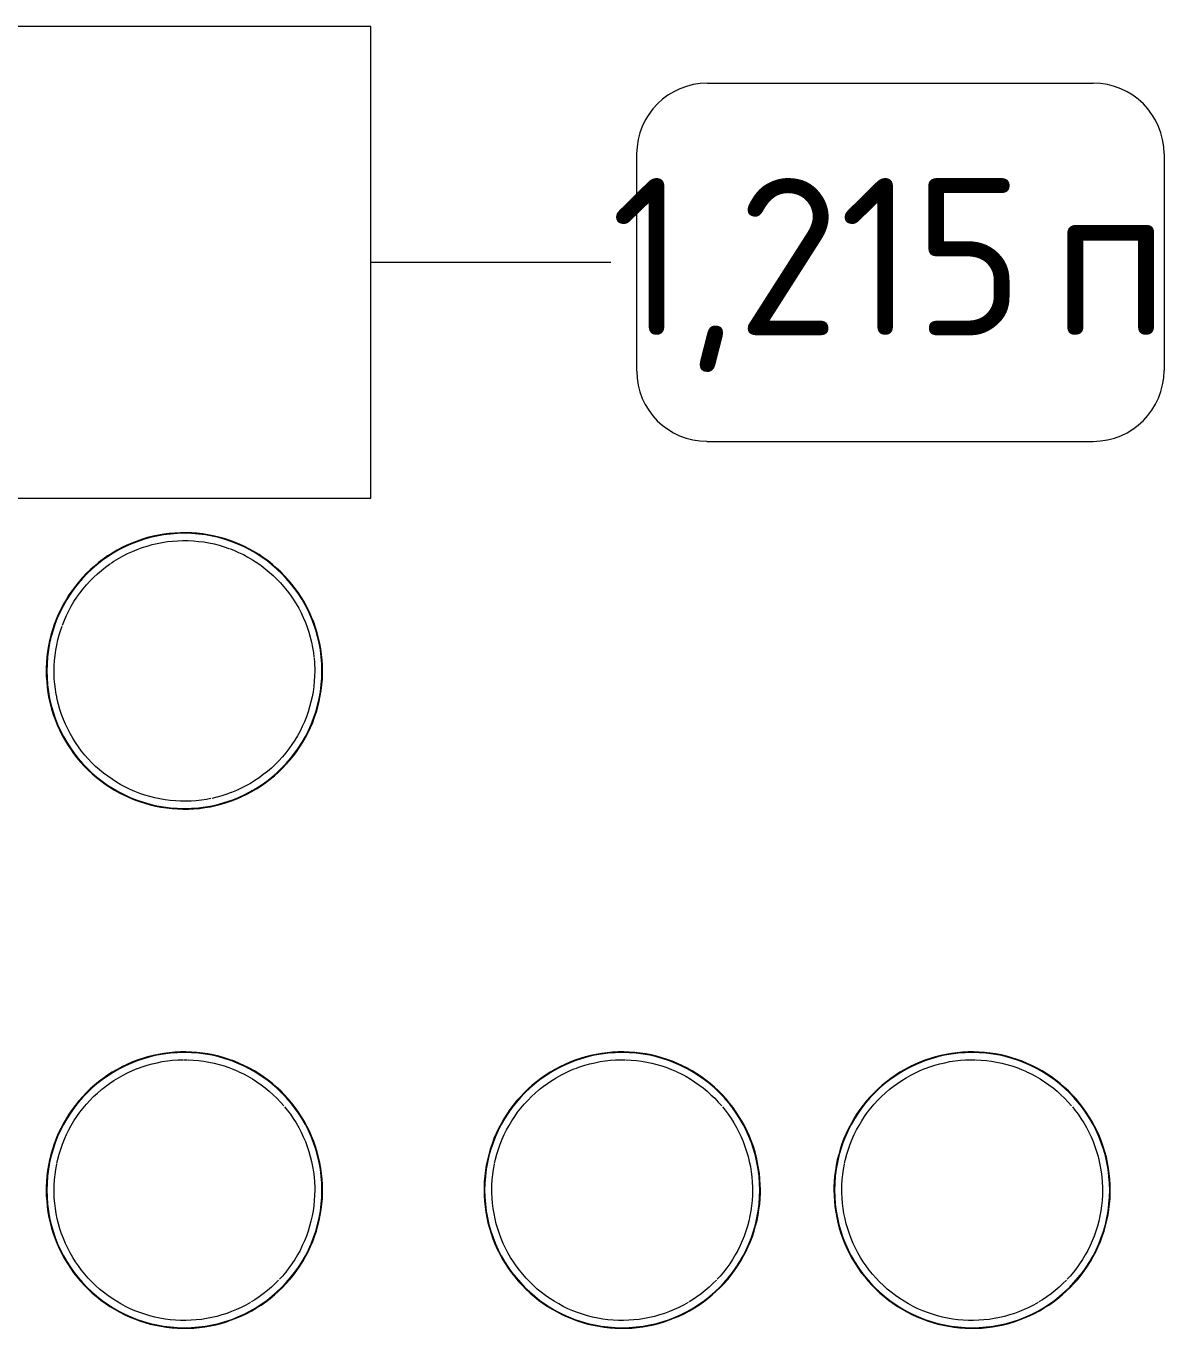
# Model space of a CAD drawing. Header units: millimetres. Extents: x 35840 to 252964, y -8553 to 29000.
# Drawn here: x 48722 to 50185, y 18602 to 20280 of the extents above; entities that cross this region are included whole.
import ezdxf

# ---------------------------------------------------------------- set-up
doc = ezdxf.new("R2010")
doc.units = ezdxf.units.MM
for name, color, linetype, lineweight in [('A-ANNO-DIMS', 7, 'Continuous', 9), ('A-ANNO-DIMS-100', 7, 'Continuous', 9), ('I-FURN-IDEN', 7, 'Continuous', 9)]:
    doc.layers.add(name, color=color, linetype=linetype, lineweight=lineweight)
doc.layers.add('I-FURN-1', color=9, linetype='Continuous', lineweight=9, true_color=0x808080)
doc.styles.add('GOST Common', font='GOST_Common.ttf', dxfattribs={"height": 200})
doc.styles.add('ISOCPEUR_1', font='isocpeur.ttf', dxfattribs={"width": 0.9, "height": 200})
doc.dimstyles.new('ISO-2_0_0_9К_Средний_округл2', dxfattribs={"dimscale": 304.8, "dimtxt": 199.196235, "dimasz": 0.492126, "dimexe": 0.393701, "dimexo": 0, "dimgap": 0, "dimtad": 1, "dimdec": 0, "dimrnd": 10, "dimzin": 0, "dimdsep": 46, "dimtxsty": 'ISOCPEUR_1', "dimblk1": 'OBLIQUE', "dimblk2": 'OBLIQUE', "dimsah": 1, "dimcen": 0.09, "dimdle": 0.393701, "dimazin": 0, "dimtfac": 1, "dimtdec": 4, "dimtix": 1, "dimtmove": 0, "dimatfit": 3, "dimfxl": 1, "dimtvp": 1, "dimtolj": 1, "dimtzin": 0, "dimarcsym": 2})

# ---------------------------------------------------------------- blocks, each defined once
blk = doc.blocks.new('Стол базовый прямоугольный - 1_215п-25420688-План расстановки мебели и оборудования 1 этажа в осях 12-23')
at = {"layer": 'I-FURN-1'}
for p, q in [((500, 300), (-500, 300)), ((-500, 300), (-500, -300)), ((500, -300), (500, 300)), ((-500, -300), (500, -300))]:
    blk.add_line(p, q, dxfattribs=at)
blk = doc.blocks.new('Stool _3_ - Aluminium Stool-25468964-План расстановки мебели и оборудования 1 этажа в осях 12-23')
at = {"layer": 'I-FURN-1'}
for p, q in [((-72.2, 149.2), (-66.2, 152)), ((-66.2, 152), (-60.1, 154.5)), ((-59.6, 154.7), (-53.9, 156.8)), ((-28.2, 163.4), (-21.6, 164.4)), ((-8.4, 165.6), (-1.8, 165.8)), ((-1.2, 165.8), (3.8, 165.7)), ((24.6, 164), (31.2, 162.8)), ((-78.1, 146.2), (-72.2, 149.2)), ((69.3, 150.6), (75, 147.9)), ((-105.6, 127.8), (-100.4, 131.9)), ((-133, 99), (-128.9, 104.3)), ((-136.8, 93.6), (-133, 99)), ((-152.7, 64.6), (-150, 70.6)), ((-150, 70.6), (-147.1, 76.6)), ((-162.3, 33.7), (-161, 39.4)), ((-165.8, 0), (-165.7, 6.6)), ((-165.8, -3.6), (-165.8, 0)), ((-165.7, 6.6), (-165.3, 13.2)), ((-165.5, -10.2), (-165.8, -3.6)), ((-164.9, -16.8), (-165.5, -10.2)), ((-164.1, -23.4), (-164.9, -16.8)), ((-163.1, -29.9), (-164.1, -23.4)), ((-161.7, -36.4), (-163.1, -29.9)), ((-160.2, -42.9), (-161.7, -36.4)), ((-158.3, -49.2), (-160.2, -42.9)), ((-156.2, -55.5), (-158.3, -49.2)), ((-153.9, -61.7), (-156.2, -55.5)), ((-130.8, -101.9), (-134.8, -96.5)), ((133, -99), (128.9, -104.3)), ((136.8, -93.6), (133, -99)), ((-126.6, -107), (-130.8, -101.9)), ((-112.9, -121.4), (-117.7, -116.8)), ((119.9, -114.5), (115.5, -118.9)), ((124.6, -109.3), (121, -113.4)), ((128.9, -104.3), (124.6, -109.3)), ((-62.9, -153.4), (-69, -150.8)), ((-56.7, -155.8), (-62.9, -153.4)), ((-50.5, -157.9), (-56.7, -155.8)), ((-44.1, -159.8), (-50.5, -157.9)), ((-37.7, -161.5), (-44.1, -159.8)), ((-31.2, -162.8), (-37.7, -161.5)), ((-24.6, -164), (-31.2, -162.8)), ((-18.1, -164.8), (-24.6, -164)), ((-11.5, -165.4), (-18.1, -164.8)), ((28.2, -163.4), (21.6, -164.4)), ((34.7, -162.1), (28.2, -163.4))]:
    blk.add_line(p, q, dxfattribs=at)
at = {"layer": 'I-FURN-1', "flags": 128}
for points in [[(175.8, 0), (175.7, 7), (175.2, 14), (174.5, 21), (173.6, 28), (172.3, 34.9), (170.8, 41.8), (169, 48.6), (166.9, 55.3), (164.5, 61.9), (161.9, 68.5), (159.1, 74.9), (155.9, 81.2), (152.6, 87.4), (148.9, 93.4), (145.1, 99.3), (141, 105), (136.7, 110.5), (132.2, 115.9), (127.4, 121.1), (122.5, 126.1), (117.3, 130.9), (112, 135.5), (106.5, 139.9), (100.8, 144), (95, 147.9), (89, 151.6), (82.9, 155), (76.6, 158.2), (70.2, 161.2), (63.7, 163.9), (57.1, 166.3), (50.4, 168.4), (43.6, 170.3), (36.8, 171.9), (29.9, 173.2), (22.9, 174.3), (15.9, 175.1), (8.9, 175.6), (1.9, 175.8), (-5.1, 175.7), (-12.2, 175.4), (-19.2, 174.8), (-26.1, 173.8), (-33.1, 172.7), (-39.9, 171.2), (-46.8, 169.5), (-53.5, 167.5), (-60.1, 165.2), (-66.7, 162.6), (-73.2, 159.9), (-79.5, 156.8), (-85.7, 153.5), (-91.8, 149.9), (-97.7, 146.2), (-103.5, 142.1), (-109.1, 137.9), (-114.5, 133.4), (-119.7, 128.7), (-124.8, 123.8), (-129.6, 118.7), (-134.3, 113.5), (-138.7, 108), (-142.9, 102.4), (-146.9, 96.6), (-150.6, 90.6), (-154.1, 84.5), (-157.4, 78.3), (-160.4, 71.9), (-163.2, 65.5), (-165.6, 58.9), (-167.9, 52.2), (-169.8, 45.5), (-171.5, 38.6), (-172.9, 31.7), (-174, 24.8), (-174.9, 17.8), (-175.5, 10.8), (-175.8, 3.8), (-175.8, 0)], [(-53.9, 156.8), (-47.5, 158.8), (-41.1, 160.6), (-34.7, 162.1), (-28.2, 163.4)], [(-21.6, 164.4), (-15, 165.1), (-8.4, 165.6)], [(4.8, 165.7), (11.5, 165.4), (18.1, 164.8), (24.6, 164)], [(31.2, 162.8), (37.7, 161.5), (44.1, 159.8), (50.5, 157.9), (56.7, 155.8), (62.9, 153.4), (69, 150.8)], [(-100.4, 131.9), (-95.1, 135.8), (-89.6, 139.5), (-83.9, 143), (-78.1, 146.2)], [(75, 147.9), (80.8, 144.8), (86.5, 141.4), (92.1, 137.8), (97.6, 134), (102.9, 130), (108, 125.8), (112.9, 121.4)], [(-120.2, 114.2), (-115.5, 118.9), (-110.7, 123.5), (-105.9, 127.5)], [(112.9, 121.4), (117.7, 116.8), (122.3, 112), (126.6, 107)], [(-128.9, 104.3), (-124.6, 109.3), (-120.2, 114.2)], [(127.5, 106), (130.8, 101.9), (134.8, 96.5)], [(-147.1, 76.6), (-143.9, 82.4), (-140.5, 88.1), (-136.8, 93.6)], [(134.8, 96.5), (138.5, 91.1), (142.1, 85.5), (145.4, 79.7), (148.4, 73.8), (151.3, 67.8), (153.9, 61.7), (156.2, 55.5)], [(-161, 39.4), (-159.3, 45.8), (-157.4, 52.2), (-155.2, 58.4), (-152.7, 64.6)], [(156.2, 55.5), (158.3, 49.2), (160.2, 42.9), (161.7, 36.4), (163.1, 29.9), (164.1, 23.4), (164.9, 16.8), (165.5, 10.2)], [(-165.3, 13.2), (-164.6, 19.8), (-163.7, 26.4), (-162.5, 32.9)], [(-175.8, 0), (-175.7, -7), (-175.2, -14), (-174.5, -21), (-173.6, -28), (-172.3, -34.9), (-170.8, -41.8), (-169, -48.6), (-166.9, -55.3), (-164.5, -61.9), (-161.9, -68.5), (-159.1, -74.9), (-155.9, -81.2), (-152.6, -87.4), (-148.9, -93.4), (-145.1, -99.3), (-141, -105), (-136.7, -110.5), (-132.2, -115.9), (-127.4, -121.1), (-122.5, -126.1), (-117.3, -130.9), (-112, -135.5), (-106.5, -139.9), (-100.8, -144), (-95, -147.9), (-89, -151.6), (-82.9, -155), (-76.6, -158.2), (-70.2, -161.2), (-63.7, -163.9), (-57.1, -166.3), (-50.4, -168.4), (-43.6, -170.3), (-36.8, -171.9), (-29.9, -173.2), (-22.9, -174.3), (-15.9, -175.1), (-8.9, -175.6), (-1.9, -175.8), (5.1, -175.7), (12.2, -175.4), (19.2, -174.8), (26.1, -173.8), (33.1, -172.7), (39.9, -171.2), (46.8, -169.5), (53.5, -167.5), (60.1, -165.2), (66.7, -162.6), (73.2, -159.9), (79.5, -156.8), (85.7, -153.5), (91.8, -149.9), (97.7, -146.2), (103.5, -142.1), (109.1, -137.9), (114.5, -133.4), (119.7, -128.7), (124.8, -123.8), (129.6, -118.7), (134.3, -113.5), (138.7, -108), (142.9, -102.4), (146.9, -96.6), (150.6, -90.6), (154.1, -84.5), (157.4, -78.3), (160.4, -71.9), (163.2, -65.5), (165.6, -58.9), (167.9, -52.2), (169.8, -45.5), (171.5, -38.6), (172.9, -31.7), (174, -24.8), (174.9, -17.8), (175.5, -10.8), (175.8, -3.8), (175.8, 0)], [(165.8, 0), (165.7, -6.6), (165.3, -13.2), (164.6, -19.8), (163.7, -26.4), (162.5, -32.9), (161, -39.4), (159.3, -45.8), (157.4, -52.2), (155.2, -58.4), (152.7, -64.6), (150, -70.6), (147.1, -76.6), (143.9, -82.4), (140.5, -88.1), (136.8, -93.6)], [(165.5, 10.2), (165.8, 3.6), (165.8, 0)], [(-148.4, -73.8), (-151.3, -67.8), (-153.9, -61.7)], [(-142.1, -85.5), (-145.4, -79.7), (-148.4, -73.8)], [(-134.8, -96.5), (-138.5, -91.1), (-142.1, -85.5)], [(-117.7, -116.8), (-122.3, -112), (-126.6, -107)], [(-102.9, -130), (-108, -125.8), (-112.9, -121.4)], [(-92.1, -137.8), (-97.6, -134), (-102.9, -130)], [(105.6, -127.8), (100.4, -131.9), (95.1, -135.8), (89.6, -139.5), (85, -142.3)], [(115.5, -118.9), (110.7, -123.5), (105.6, -127.8)], [(-80.8, -144.8), (-86.5, -141.4), (-92.1, -137.8)], [(-69, -150.8), (-75, -147.9), (-80.8, -144.8)], [(72.2, -149.2), (66.2, -152), (60.1, -154.5)], [(83.9, -143), (78.1, -146.2), (72.2, -149.2)], [(1.8, -165.8), (-4.8, -165.7), (-11.5, -165.4)], [(21.6, -164.4), (15, -165.1), (8.4, -165.6), (1.8, -165.8)], [(60.1, -154.5), (53.9, -156.8), (47.5, -158.8), (41.1, -160.6), (34.7, -162.1)]]:
    blk.add_lwpolyline(points, dxfattribs=at)
at = {"layer": 'I-FURN-1'}
for start, end in [(360, 180), (0, 180), (180, 0), (180, 360)]:
    blk.add_arc((0, 0), 175, start, end, dxfattribs=at)
blk = doc.blocks.new('Stool _3_ - Aluminium Stool-V121-План расстановки мебели и оборудования 1 этажа в осях 12-23')
at = {"layer": 'I-FURN-1'}
for p, q in [((-1.2, 165.8), (3.8, 165.7)), ((122.3, 112), (126.6, 107)), ((127.5, 106), (130.8, 101.9))]:
    blk.add_line(p, q, dxfattribs=at)
at = {"layer": 'I-FURN-1', "flags": 128}
for points in [[(175.8, 0), (175.7, 7), (175.2, 14), (174.5, 21), (173.6, 28), (172.3, 34.9), (170.8, 41.8), (169, 48.6), (166.9, 55.3), (164.5, 61.9), (161.9, 68.5), (159.1, 74.9), (155.9, 81.2), (152.6, 87.4), (148.9, 93.4), (145.1, 99.3), (141, 105), (136.7, 110.5), (132.2, 115.9), (127.4, 121.1), (122.5, 126.1), (117.3, 130.9), (112, 135.5), (106.5, 139.9), (100.8, 144), (95, 147.9), (89, 151.6), (82.9, 155), (76.6, 158.2), (70.2, 161.2), (63.7, 163.9), (57.1, 166.3), (50.4, 168.4), (43.6, 170.3), (36.8, 171.9), (29.9, 173.2), (22.9, 174.3), (15.9, 175.1), (8.9, 175.6), (1.9, 175.8), (-5.1, 175.7), (-12.2, 175.4), (-19.2, 174.8), (-26.1, 173.8), (-33.1, 172.7), (-39.9, 171.2), (-46.8, 169.5), (-53.5, 167.5), (-60.1, 165.2), (-66.7, 162.6), (-73.2, 159.9), (-79.5, 156.8), (-85.7, 153.5), (-91.8, 149.9), (-97.7, 146.2), (-103.5, 142.1), (-109.1, 137.9), (-114.5, 133.4), (-119.7, 128.7), (-124.8, 123.8), (-129.6, 118.7), (-134.3, 113.5), (-138.7, 108), (-142.9, 102.4), (-146.9, 96.6), (-150.6, 90.6), (-154.1, 84.5), (-157.4, 78.3), (-160.4, 71.9), (-163.2, 65.5), (-165.6, 58.9), (-167.9, 52.2), (-169.8, 45.5), (-171.5, 38.6), (-172.9, 31.7), (-174, 24.8), (-174.9, 17.8), (-175.5, 10.8), (-175.8, 3.8), (-175.8, 0)], [(-78.1, 146.2), (-72.2, 149.2), (-66.2, 152), (-60.1, 154.5)], [(-59.6, 154.7), (-53.9, 156.8), (-47.5, 158.8)], [(-47.5, 158.8), (-41.1, 160.6), (-34.7, 162.1), (-28.2, 163.4), (-21.6, 164.4), (-15, 165.1), (-8.4, 165.6), (-1.8, 165.8)], [(4.8, 165.7), (11.5, 165.4), (18.1, 164.8), (24.6, 164), (31.2, 162.8), (37.7, 161.5), (44.1, 159.8), (50.5, 157.9), (56.7, 155.8)], [(56.7, 155.8), (62.9, 153.4), (69, 150.8)], [(-105.6, 127.8), (-100.4, 131.9), (-95.1, 135.8), (-89.6, 139.5), (-83.9, 143), (-78.1, 146.2)], [(69.3, 150.6), (75, 147.9), (80.8, 144.8), (86.5, 141.4)], [(86.5, 141.4), (92.1, 137.8), (97.6, 134), (102.9, 130)], [(-128.9, 104.3), (-124.6, 109.3), (-120.2, 114.2), (-115.5, 118.9), (-110.7, 123.5), (-105.9, 127.5)], [(102.9, 130), (108, 125.8), (112.9, 121.4)], [(112.9, 121.4), (117.7, 116.8), (122.3, 112)], [(-159.3, 45.8), (-157.4, 52.2), (-155.2, 58.4), (-152.7, 64.6), (-150, 70.6), (-147.1, 76.6), (-143.9, 82.4), (-140.5, 88.1), (-136.8, 93.6), (-133, 99), (-128.9, 104.3)], [(130.8, 101.9), (134.8, 96.5), (138.5, 91.1), (142.1, 85.5)], [(142.1, 85.5), (145.4, 79.7), (148.4, 73.8), (151.3, 67.8), (153.9, 61.7), (156.2, 55.5), (158.3, 49.2), (160.2, 42.9), (161.7, 36.4), (163.1, 29.9), (164.1, 23.4), (164.9, 16.8), (165.5, 10.2), (165.8, 3.6), (165.8, 0)], [(-162.3, 33.7), (-161, 39.4), (-159.3, 45.8)], [(-165.3, 13.2), (-164.6, 19.8), (-163.7, 26.4), (-162.5, 32.9)], [(-175.8, 0), (-175.7, -7), (-175.2, -14), (-174.5, -21), (-173.6, -28), (-172.3, -34.9), (-170.8, -41.8), (-169, -48.6), (-166.9, -55.3), (-164.5, -61.9), (-161.9, -68.5), (-159.1, -74.9), (-155.9, -81.2), (-152.6, -87.4), (-148.9, -93.4), (-145.1, -99.3), (-141, -105), (-136.7, -110.5), (-132.2, -115.9), (-127.4, -121.1), (-122.5, -126.1), (-117.3, -130.9), (-112, -135.5), (-106.5, -139.9), (-100.8, -144), (-95, -147.9), (-89, -151.6), (-82.9, -155), (-76.6, -158.2), (-70.2, -161.2), (-63.7, -163.9), (-57.1, -166.3), (-50.4, -168.4), (-43.6, -170.3), (-36.8, -171.9), (-29.9, -173.2), (-22.9, -174.3), (-15.9, -175.1), (-8.9, -175.6), (-1.9, -175.8), (5.1, -175.7), (12.2, -175.4), (19.2, -174.8), (26.1, -173.8), (33.1, -172.7), (39.9, -171.2), (46.8, -169.5), (53.5, -167.5), (60.1, -165.2), (66.7, -162.6), (73.2, -159.9), (79.5, -156.8), (85.7, -153.5), (91.8, -149.9), (97.7, -146.2), (103.5, -142.1), (109.1, -137.9), (114.5, -133.4), (119.7, -128.7), (124.8, -123.8), (129.6, -118.7), (134.3, -113.5), (138.7, -108), (142.9, -102.4), (146.9, -96.6), (150.6, -90.6), (154.1, -84.5), (157.4, -78.3), (160.4, -71.9), (163.2, -65.5), (165.6, -58.9), (167.9, -52.2), (169.8, -45.5), (171.5, -38.6), (172.9, -31.7), (174, -24.8), (174.9, -17.8), (175.5, -10.8), (175.8, -3.8), (175.8, 0)], [(-165.8, 0), (-165.7, 6.6), (-165.3, 13.2)], [(-163.1, -29.9), (-164.1, -23.4), (-164.9, -16.8), (-165.5, -10.2), (-165.8, -3.6), (-165.8, 0)], [(165.8, 0), (165.7, -6.6), (165.3, -13.2), (164.6, -19.8)], [(-155.7, -57), (-156.2, -55.5), (-158.3, -49.2), (-160.2, -42.9), (-161.7, -36.4), (-163.1, -29.9)], [(164.6, -19.8), (163.7, -26.4), (162.5, -32.9), (161, -39.4), (159.3, -45.8), (157.4, -52.2), (155.2, -58.4), (152.7, -64.6), (150, -70.6), (147.1, -76.6), (143.9, -82.4)], [(-151.3, -67.8), (-153.9, -61.7), (-155.5, -57.4)], [(-134.8, -96.5), (-138.5, -91.1), (-142.1, -85.5), (-145.4, -79.7), (-148.4, -73.8), (-151.3, -67.8)], [(143.9, -82.4), (140.5, -88.1), (136.8, -93.6), (133, -99), (128.9, -104.3), (124.6, -109.3), (121, -113.4)], [(-102.9, -130), (-108, -125.8), (-112.9, -121.4), (-117.7, -116.8), (-122.3, -112), (-126.6, -107), (-130.8, -101.9), (-134.8, -96.5)], [(119.9, -114.5), (115.5, -118.9), (110.7, -123.5), (105.6, -127.8), (100.4, -131.9)], [(-62.9, -153.4), (-69, -150.8), (-75, -147.9), (-80.8, -144.8), (-86.5, -141.4), (-92.1, -137.8), (-97.6, -134), (-102.9, -130)], [(100.4, -131.9), (95.1, -135.8), (89.6, -139.5), (85, -142.3)], [(72.2, -149.2), (66.2, -152), (60.1, -154.5), (53.9, -156.8), (47.5, -158.8), (41.1, -160.6), (34.7, -162.1), (28.2, -163.4), (21.6, -164.4)], [(83.9, -143), (78.1, -146.2), (72.2, -149.2)], [(-44.1, -159.8), (-50.5, -157.9), (-56.7, -155.8), (-62.9, -153.4)], [(-31.2, -162.8), (-37.7, -161.5), (-44.1, -159.8)], [(21.6, -164.4), (15, -165.1), (8.4, -165.6), (1.8, -165.8), (-4.8, -165.7), (-11.5, -165.4), (-18.1, -164.8), (-24.6, -164), (-31.2, -162.8)]]:
    blk.add_lwpolyline(points, dxfattribs=at)
at = {"layer": 'I-FURN-1'}
for start, end in [(360, 180), (0, 180), (180, 0), (180, 360)]:
    blk.add_arc((0, 0), 175, start, end, dxfattribs=at)
blk = doc.blocks.new('Stool _3_ - Aluminium Stool-V123-План расстановки мебели и оборудования 1 этажа в осях 12-23')
at = {"layer": 'I-FURN-1'}
for p, q in [((-8.4, 165.6), (-1.8, 165.8)), ((-1.2, 165.8), (3.8, 165.7)), ((4.8, 165.7), (11.5, 165.4)), ((11.5, 165.4), (18.1, 164.8)), ((18.1, 164.8), (24.6, 164)), ((24.6, 164), (31.2, 162.8)), ((31.2, 162.8), (37.7, 161.5)), ((37.7, 161.5), (44.1, 159.8)), ((62.9, 153.4), (69, 150.8)), ((69.3, 150.6), (75, 147.9)), ((92.1, 137.8), (97.6, 134)), ((122.3, 112), (126.6, 107)), ((134.8, 96.5), (138.5, 91.1)), ((138.5, 91.1), (142.1, 85.5)), ((142.1, 85.5), (145.4, 79.7)), ((145.4, 79.7), (148.4, 73.8)), ((148.4, 73.8), (151.3, 67.8)), ((158.3, 49.2), (160.2, 42.9)), ((160.2, 42.9), (161.7, 36.4)), ((161.7, 36.4), (163.1, 29.9)), ((-165.3, 13.2), (-164.6, 19.8)), ((163.1, 29.9), (164.1, 23.4)), ((-163.1, -29.9), (-164.1, -23.4)), ((-161.7, -36.4), (-163.1, -29.9)), ((-160.2, -42.9), (-161.7, -36.4))]:
    blk.add_line(p, q, dxfattribs=at)
at = {"layer": 'I-FURN-1', "flags": 128}
for points in [[(175.8, 0), (175.7, 7), (175.2, 14), (174.5, 21), (173.6, 28), (172.3, 34.9), (170.8, 41.8), (169, 48.6), (166.9, 55.3), (164.5, 61.9), (161.9, 68.5), (159.1, 74.9), (155.9, 81.2), (152.6, 87.4), (148.9, 93.4), (145.1, 99.3), (141, 105), (136.7, 110.5), (132.2, 115.9), (127.4, 121.1), (122.5, 126.1), (117.3, 130.9), (112, 135.5), (106.5, 139.9), (100.8, 144), (95, 147.9), (89, 151.6), (82.9, 155), (76.6, 158.2), (70.2, 161.2), (63.7, 163.9), (57.1, 166.3), (50.4, 168.4), (43.6, 170.3), (36.8, 171.9), (29.9, 173.2), (22.9, 174.3), (15.9, 175.1), (8.9, 175.6), (1.9, 175.8), (-5.1, 175.7), (-12.2, 175.4), (-19.2, 174.8), (-26.1, 173.8), (-33.1, 172.7), (-39.9, 171.2), (-46.8, 169.5), (-53.5, 167.5), (-60.1, 165.2), (-66.7, 162.6), (-73.2, 159.9), (-79.5, 156.8), (-85.7, 153.5), (-91.8, 149.9), (-97.7, 146.2), (-103.5, 142.1), (-109.1, 137.9), (-114.5, 133.4), (-119.7, 128.7), (-124.8, 123.8), (-129.6, 118.7), (-134.3, 113.5), (-138.7, 108), (-142.9, 102.4), (-146.9, 96.6), (-150.6, 90.6), (-154.1, 84.5), (-157.4, 78.3), (-160.4, 71.9), (-163.2, 65.5), (-165.6, 58.9), (-167.9, 52.2), (-169.8, 45.5), (-171.5, 38.6), (-172.9, 31.7), (-174, 24.8), (-174.9, 17.8), (-175.5, 10.8), (-175.8, 3.8), (-175.8, 0)], [(-105.6, 127.8), (-100.4, 131.9), (-95.1, 135.8), (-89.6, 139.5), (-83.9, 143), (-78.1, 146.2), (-72.2, 149.2), (-66.2, 152), (-60.1, 154.5)], [(-59.6, 154.7), (-53.9, 156.8), (-47.5, 158.8), (-41.1, 160.6), (-34.7, 162.1), (-28.2, 163.4), (-21.6, 164.4), (-15, 165.1), (-8.4, 165.6)], [(44.1, 159.8), (50.5, 157.9), (56.7, 155.8), (62.9, 153.4)], [(75, 147.9), (80.8, 144.8), (86.5, 141.4), (92.1, 137.8)], [(-128.9, 104.3), (-124.6, 109.3), (-120.2, 114.2), (-115.5, 118.9)], [(-115.5, 118.9), (-110.7, 123.5), (-105.9, 127.5)], [(97.6, 134), (102.9, 130), (108, 125.8)], [(108, 125.8), (112.9, 121.4), (117.7, 116.8), (122.3, 112)], [(-162.3, 33.7), (-161, 39.4), (-159.3, 45.8), (-157.4, 52.2), (-155.2, 58.4), (-152.7, 64.6), (-150, 70.6), (-147.1, 76.6), (-143.9, 82.4), (-140.5, 88.1), (-136.8, 93.6), (-133, 99), (-128.9, 104.3)], [(127.5, 106), (130.8, 101.9), (134.8, 96.5)], [(151.3, 67.8), (153.9, 61.7), (156.2, 55.5), (158.3, 49.2)], [(-164.6, 19.8), (-163.7, 26.4), (-162.5, 32.9)], [(164.1, 23.4), (164.9, 16.8), (165.5, 10.2)], [(-175.8, 0), (-175.7, -7), (-175.2, -14), (-174.5, -21), (-173.6, -28), (-172.3, -34.9), (-170.8, -41.8), (-169, -48.6), (-166.9, -55.3), (-164.5, -61.9), (-161.9, -68.5), (-159.1, -74.9), (-155.9, -81.2), (-152.6, -87.4), (-148.9, -93.4), (-145.1, -99.3), (-141, -105), (-136.7, -110.5), (-132.2, -115.9), (-127.4, -121.1), (-122.5, -126.1), (-117.3, -130.9), (-112, -135.5), (-106.5, -139.9), (-100.8, -144), (-95, -147.9), (-89, -151.6), (-82.9, -155), (-76.6, -158.2), (-70.2, -161.2), (-63.7, -163.9), (-57.1, -166.3), (-50.4, -168.4), (-43.6, -170.3), (-36.8, -171.9), (-29.9, -173.2), (-22.9, -174.3), (-15.9, -175.1), (-8.9, -175.6), (-1.9, -175.8), (5.1, -175.7), (12.2, -175.4), (19.2, -174.8), (26.1, -173.8), (33.1, -172.7), (39.9, -171.2), (46.8, -169.5), (53.5, -167.5), (60.1, -165.2), (66.7, -162.6), (73.2, -159.9), (79.5, -156.8), (85.7, -153.5), (91.8, -149.9), (97.7, -146.2), (103.5, -142.1), (109.1, -137.9), (114.5, -133.4), (119.7, -128.7), (124.8, -123.8), (129.6, -118.7), (134.3, -113.5), (138.7, -108), (142.9, -102.4), (146.9, -96.6), (150.6, -90.6), (154.1, -84.5), (157.4, -78.3), (160.4, -71.9), (163.2, -65.5), (165.6, -58.9), (167.9, -52.2), (169.8, -45.5), (171.5, -38.6), (172.9, -31.7), (174, -24.8), (174.9, -17.8), (175.5, -10.8), (175.8, -3.8), (175.8, 0)], [(-165.8, 0), (-165.7, 6.6), (-165.3, 13.2)], [(-164.1, -23.4), (-164.9, -16.8), (-165.5, -10.2), (-165.8, -3.6), (-165.8, 0)], [(165.8, 0), (165.7, -6.6), (165.3, -13.2), (164.6, -19.8), (163.7, -26.4), (162.5, -32.9), (161, -39.4), (159.3, -45.8), (157.4, -52.2), (155.2, -58.4), (152.7, -64.6), (150, -70.6), (147.1, -76.6), (143.9, -82.4), (140.5, -88.1), (136.8, -93.6), (133, -99), (128.9, -104.3), (124.6, -109.3), (121, -113.4)], [(165.5, 10.2), (165.8, 3.6), (165.8, 0)], [(-44.1, -159.8), (-50.5, -157.9), (-56.7, -155.8), (-62.9, -153.4), (-69, -150.8), (-75, -147.9), (-80.8, -144.8), (-86.5, -141.4), (-92.1, -137.8), (-97.6, -134), (-102.9, -130), (-108, -125.8), (-112.9, -121.4), (-117.7, -116.8), (-122.3, -112), (-126.6, -107), (-130.8, -101.9), (-134.8, -96.5), (-138.5, -91.1), (-142.1, -85.5), (-145.4, -79.7), (-148.4, -73.8), (-151.3, -67.8), (-153.9, -61.7), (-156.2, -55.5), (-158.3, -49.2), (-160.2, -42.9)], [(119.9, -114.5), (115.5, -118.9), (110.7, -123.5), (105.6, -127.8), (100.4, -131.9), (95.1, -135.8), (89.6, -139.5), (85, -142.3)], [(83.9, -143), (78.1, -146.2), (72.2, -149.2), (66.2, -152), (60.1, -154.5), (53.9, -156.8), (47.5, -158.8), (41.1, -160.6), (34.7, -162.1), (28.2, -163.4), (21.6, -164.4), (15, -165.1), (8.4, -165.6), (1.8, -165.8), (-4.8, -165.7), (-11.5, -165.4), (-18.1, -164.8), (-24.6, -164), (-31.2, -162.8), (-37.7, -161.5), (-44.1, -159.8)]]:
    blk.add_lwpolyline(points, dxfattribs=at)
at = {"layer": 'I-FURN-1'}
for start, end in [(360, 180), (0, 180), (180, 0), (180, 360)]:
    blk.add_arc((0, 0), 175, start, end, dxfattribs=at)
blk = doc.blocks.new('Stool _3_ - Aluminium Stool-V132-План расстановки мебели и оборудования 1 этажа в осях 12-23')
at = {"layer": 'I-FURN-1'}
blk.add_line((41.1, -160.6), (34.7, -162.1), dxfattribs=at)
at = {"layer": 'I-FURN-1', "flags": 128}
for points in [[(175.8, 0), (175.7, 7), (175.2, 14), (174.5, 21), (173.6, 28), (172.3, 34.9), (170.8, 41.8), (169, 48.6), (166.9, 55.3), (164.5, 61.9), (161.9, 68.5), (159.1, 74.9), (155.9, 81.2), (152.6, 87.4), (148.9, 93.4), (145.1, 99.3), (141, 105), (136.7, 110.5), (132.2, 115.9), (127.4, 121.1), (122.5, 126.1), (117.3, 130.9), (112, 135.5), (106.5, 139.9), (100.8, 144), (95, 147.9), (89, 151.6), (82.9, 155), (76.6, 158.2), (70.2, 161.2), (63.7, 163.9), (57.1, 166.3), (50.4, 168.4), (43.6, 170.3), (36.8, 171.9), (29.9, 173.2), (22.9, 174.3), (15.9, 175.1), (8.9, 175.6), (1.9, 175.8), (-5.1, 175.7), (-12.2, 175.4), (-19.2, 174.8), (-26.1, 173.8), (-33.1, 172.7), (-39.9, 171.2), (-46.8, 169.5), (-53.5, 167.5), (-60.1, 165.2), (-66.7, 162.6), (-73.2, 159.9), (-79.5, 156.8), (-85.7, 153.5), (-91.8, 149.9), (-97.7, 146.2), (-103.5, 142.1), (-109.1, 137.9), (-114.5, 133.4), (-119.7, 128.7), (-124.8, 123.8), (-129.6, 118.7), (-134.3, 113.5), (-138.7, 108), (-142.9, 102.4), (-146.9, 96.6), (-150.6, 90.6), (-154.1, 84.5), (-157.4, 78.3), (-160.4, 71.9), (-163.2, 65.5), (-165.6, 58.9), (-167.9, 52.2), (-169.8, 45.5), (-171.5, 38.6), (-172.9, 31.7), (-174, 24.8), (-174.9, 17.8), (-175.5, 10.8), (-175.8, 3.8), (-175.8, 0)], [(-83.9, 143), (-78.1, 146.2), (-72.2, 149.2), (-66.2, 152), (-60.1, 154.5), (-53.9, 156.8), (-47.5, 158.8), (-41.1, 160.6), (-34.7, 162.1), (-28.2, 163.4), (-21.6, 164.4), (-15.3, 165.1)], [(-15, 165.1), (-8.4, 165.6), (-1.8, 165.8), (4.8, 165.7), (11.5, 165.4), (18.1, 164.8), (24.6, 164), (31.2, 162.8), (37.7, 161.5), (44.1, 159.8), (50.5, 157.9), (56.7, 155.8)], [(57.5, 155.5), (62.9, 153.4), (69, 150.8), (75, 147.9), (80.8, 144.8), (86.5, 141.4), (92.1, 137.8), (97.6, 134)], [(-155.2, 58.4), (-152.7, 64.6), (-150, 70.6), (-147.1, 76.6), (-143.9, 82.4), (-140.5, 88.1), (-136.8, 93.6), (-133, 99), (-128.9, 104.3), (-124.6, 109.3), (-120.2, 114.2), (-115.5, 118.9), (-110.7, 123.5), (-105.6, 127.8), (-100.4, 131.9), (-95.1, 135.8), (-93.6, 136.8)], [(-93.1, 137.1), (-89.6, 139.5), (-83.9, 143)], [(97.6, 134), (102.9, 130), (108, 125.8), (112.9, 121.4), (117.7, 116.8), (122.3, 112), (126.6, 107), (130.8, 101.9), (134.8, 96.5), (138.5, 91.1), (142.1, 85.5), (145.4, 79.7), (148.4, 73.8), (151.3, 67.8), (153.9, 61.7), (156.2, 55.5), (158.3, 49.2), (160.2, 42.9), (161.7, 36.4), (163.1, 29.9), (164.1, 23.4), (164.8, 17.6)], [(-165.8, 0), (-165.7, 6.6), (-165.3, 13.2), (-164.6, 19.8), (-163.7, 26.4), (-162.5, 32.9), (-161, 39.4), (-159.3, 45.8), (-157.4, 52.2), (-155.7, 57)], [(164.9, 16.8), (165.5, 10.2), (165.6, 7.9)], [(-175.8, 0), (-175.7, -7), (-175.2, -14), (-174.5, -21), (-173.6, -28), (-172.3, -34.9), (-170.8, -41.8), (-169, -48.6), (-166.9, -55.3), (-164.5, -61.9), (-161.9, -68.5), (-159.1, -74.9), (-155.9, -81.2), (-152.6, -87.4), (-148.9, -93.4), (-145.1, -99.3), (-141, -105), (-136.7, -110.5), (-132.2, -115.9), (-127.4, -121.1), (-122.5, -126.1), (-117.3, -130.9), (-112, -135.5), (-106.5, -139.9), (-100.8, -144), (-95, -147.9), (-89, -151.6), (-82.9, -155), (-76.6, -158.2), (-70.2, -161.2), (-63.7, -163.9), (-57.1, -166.3), (-50.4, -168.4), (-43.6, -170.3), (-36.8, -171.9), (-29.9, -173.2), (-22.9, -174.3), (-15.9, -175.1), (-8.9, -175.6), (-1.9, -175.8), (5.1, -175.7), (12.2, -175.4), (19.2, -174.8), (26.1, -173.8), (33.1, -172.7), (39.9, -171.2), (46.8, -169.5), (53.5, -167.5), (60.1, -165.2), (66.7, -162.6), (73.2, -159.9), (79.5, -156.8), (85.7, -153.5), (91.8, -149.9), (97.7, -146.2), (103.5, -142.1), (109.1, -137.9), (114.5, -133.4), (119.7, -128.7), (124.8, -123.8), (129.6, -118.7), (134.3, -113.5), (138.7, -108), (142.9, -102.4), (146.9, -96.6), (150.6, -90.6), (154.1, -84.5), (157.4, -78.3), (160.4, -71.9), (163.2, -65.5), (165.6, -58.9), (167.9, -52.2), (169.8, -45.5), (171.5, -38.6), (172.9, -31.7), (174, -24.8), (174.9, -17.8), (175.5, -10.8), (175.8, -3.8), (175.8, 0)], [(-163.1, -29.9), (-164.1, -23.4), (-164.9, -16.8), (-165.5, -10.2), (-165.8, -3.6), (-165.8, 0)], [(165.8, 0), (165.7, -6.6), (165.3, -13.2), (164.6, -19.8), (163.7, -26.4), (162.5, -32.9), (161, -39.4), (159.3, -45.8), (157.4, -52.2), (155.2, -58.4), (152.7, -64.6), (150, -70.6), (147.1, -76.6), (143.9, -82.4), (140.5, -88.1), (136.8, -93.6), (133, -99), (128.9, -104.3), (124.6, -109.3), (120.2, -114.2), (115.5, -118.9), (110.7, -123.5), (105.6, -127.8), (100.4, -131.9), (95.1, -135.8), (89.6, -139.5), (83.9, -143), (78.1, -146.2), (72.2, -149.2), (66.2, -152), (60.1, -154.5)], [(165.6, 7.2), (165.8, 3.6), (165.8, 0)], [(33.7, -162.3), (28.2, -163.4), (21.6, -164.4), (15, -165.1), (8.4, -165.6), (1.8, -165.8), (-4.8, -165.7), (-11.5, -165.4), (-18.1, -164.8), (-24.6, -164), (-31.2, -162.8), (-37.7, -161.5), (-44.1, -159.8), (-50.5, -157.9), (-56.7, -155.8), (-62.9, -153.4), (-69, -150.8), (-75, -147.9), (-80.8, -144.8), (-86.5, -141.4), (-92.1, -137.8), (-97.6, -134), (-102.9, -130), (-108, -125.8), (-112.9, -121.4), (-117.7, -116.8), (-122.3, -112), (-126.6, -107), (-130.8, -101.9), (-134.8, -96.5), (-138.5, -91.1), (-142.1, -85.5), (-145.4, -79.7), (-148.4, -73.8), (-151.3, -67.8), (-153.9, -61.7), (-156.2, -55.5), (-158.3, -49.2), (-160.2, -42.9), (-161.7, -36.4), (-162.9, -30.6)], [(59.6, -154.7), (53.9, -156.8), (47.5, -158.8), (41.7, -160.4)]]:
    blk.add_lwpolyline(points, dxfattribs=at)
at = {"layer": 'I-FURN-1'}
for start, end in [(0, 180), (360, 180), (180, 0), (180, 360)]:
    blk.add_arc((0, 0), 175, start, end, dxfattribs=at)
blk = doc.blocks.new('Марка_Мебель - В прямоуг_Balcon_Марка-25523697-План расстановки мебели и оборудования 1 этажа в осях 12-23')
at = {"layer": 'I-FURN-IDEN'}
for p, q in [((-2.455, 2.278), (2.455, 2.278)), ((-3.355, 1.378), (-3.355, -1.384)), ((3.355, 1.378), (3.355, -1.378)), ((-2.461, -2.278), (2.455, -2.278))]:
    blk.add_line(p, q, dxfattribs=at)
for centre, radius, start, end in [((-2.455, 1.378), 0.9, 90, 180), ((2.455, 1.378), 0.9, 0, 90), ((-2.461, -1.384), 0.893, 180, 270), ((2.455, -1.378), 0.9, 270, 0)]:
    blk.add_arc(centre, radius, start, end, dxfattribs=at)
blk = doc.blocks.new('DIMBLOCK102-План расстановки мебели и оборудования 1 этажа в осях 12-23')
at = {"layer": 'A-ANNO-DIMS-100', "lineweight": 20}
for p, q in [((47933.3, 18580.2), (47858.3, 18655.2)), ((47933.3, 18580.2), (48008.3, 18505.2)), ((47933.3, 17980.2), (47858.3, 18055.2)), ((47933.3, 17980.2), (48008.3, 17905.2))]:
    blk.add_line(p, q, dxfattribs=at)
at = {"layer": 'A-ANNO-DIMS-100'}
for p, q in [((50660, 18580.2), (47813.3, 18580.2)), ((47933.3, 17980.2), (47933.3, 18580.2)), ((47933.3, 18580.2), (50660, 18580.2)), ((50660, 17980.2), (47813.3, 17980.2)), ((47933.3, 17980.2), (50660, 17980.2))]:
    blk.add_line(p, q, dxfattribs=at)
at = {"layer": 'A-ANNO-DIMS-100', "color": 0, "insert": (47672, 18090.6), "char_height": 200, "width": 455.087, "attachment_point": 1, "rotation": 90, "line_spacing_factor": 1.149209, "style": 'ISOCPEUR_1'}
blk.add_mtext('600', dxfattribs=at)
blk = doc.blocks.new('_Oblique')
at = {"color": 0, "linetype": 'ByBlock', "lineweight": -2}
blk.add_line((-0.5, -0.5), (0.5, 0.5), dxfattribs=at)

msp = doc.modelspace()

# ---------------------------------------------------------------- linework, layer by layer
at = {"layer": 'I-FURN-IDEN'}
msp.add_line((49160, 19980.2), (49465.4, 19980.2), dxfattribs=at)

# ---------------------------------------------------------------- block references
at = {"layer": 'I-FURN-1', "rotation": 180}
msp.add_blockref('Стол базовый прямоугольный - 1_215п-25420688-План расстановки мебели и оборудования 1 этажа в осях 12-23', (48660, 19980.2), dxfattribs=at)
at = {"layer": 'I-FURN-1'}
for name, p in [('Stool _3_ - Aluminium Stool-V132-План расстановки мебели и оборудования 1 этажа в осях 12-23', (48923, 19460.4)), ('Stool _3_ - Aluminium Stool-V121-План расстановки мебели и оборудования 1 этажа в осях 12-23', (48923, 18800)), ('Stool _3_ - Aluminium Stool-25468964-План расстановки мебели и оборудования 1 этажа в осях 12-23', (49480, 18800)), ('Stool _3_ - Aluminium Stool-V123-План расстановки мебели и оборудования 1 этажа в осях 12-23', (49925.2, 18800))]:
    msp.add_blockref(name, p, dxfattribs=at)
at = {"layer": 'I-FURN-IDEN', "xscale": 99.99999999999993, "yscale": 99.99999999999993, "zscale": 99.99999999999993}
msp.add_blockref('Марка_Мебель - В прямоуг_Balcon_Марка-25523697-План расстановки мебели и оборудования 1 этажа в осях 12-23', (49833.9, 19980.2), dxfattribs=at)

# ---------------------------------------------------------------- texts
at = {"layer": 'I-FURN-IDEN', "char_height": 200, "attachment_point": 1, "style": 'GOST Common'}
for s, insert, width in [('1,215', (49465.4, 20087.3), 681.434), ('\\fGOST Common|b0|i0|c204|p34|;п', (50027.6, 20087.3), 176.371)]:
    msp.add_mtext(s, dxfattribs=dict(at, insert=insert, width=width))

# ---------------------------------------------------------------- dimensions: what is measured, and where the dimension line sits
at = {"layer": 'A-ANNO-DIMS'}
dim = msp.add_linear_dim(base=(47933.3, 18580.2), p1=(50660, 17980.2), p2=(50660, 18580.2), angle=90, dimstyle='ISO-2_0_0_9К_Средний_округл2', override={"dimpost": '<>', "dimfxl": 600}, dxfattribs=at)
dim.commit()
dim.dimension.update_dxf_attribs({"geometry": 'DIMBLOCK102-План расстановки мебели и оборудования 1 этажа в осях 12-23', "text_midpoint": (47833.3, 18280.2)})

doc.saveas('drawing.dxf')
